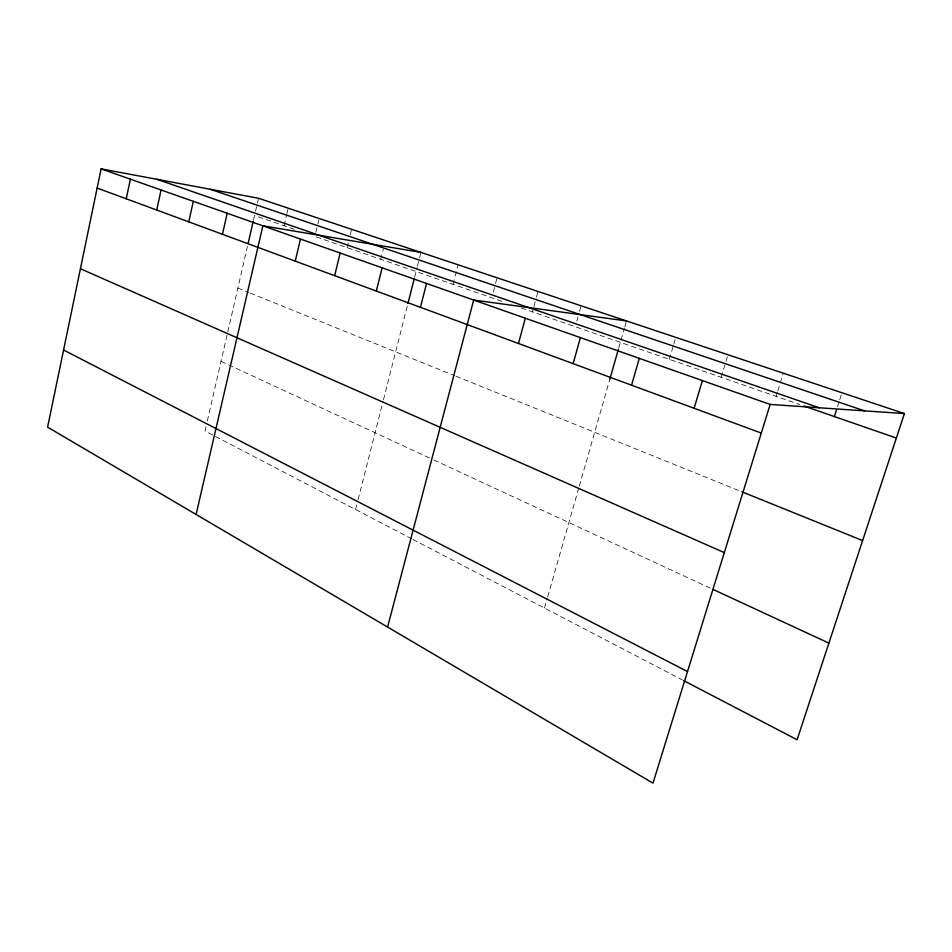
<?xml version="1.0" encoding="UTF-8"?>
<svg xmlns="http://www.w3.org/2000/svg" width="952" height="952" viewBox="0 0 952 952"><rect width="100%" height="100%" fill="white"/><g stroke="black" fill="none" stroke-linecap="round" stroke-linejoin="round"><path stroke-width="0.71" stroke-dasharray="4.76 3.57" d="M206.001 426.686L205.013 431.018L214.212 435.826M207.334 420.915L227.469 333.307M227.79 331.903L247.449 246.366M253.577 219.722L254.541 215.509L295.287 229.646M255.529 211.201L258.504 198.278M284.077 225.755L286.611 214.938M286.933 213.581L288.194 208.179M315.897 232.3L318.872 219.888M347.123 247.615L348.492 241.975M350.217 234.942L351.585 229.301M380.8 259.289L383.311 249.222M355.56 509.522L357.714 501.038M358.083 499.633L383.109 401.149M383.477 399.721L407.563 304.949M414.644 277.091L417.107 267.429M417.452 266.06L419.178 259.241M419.534 257.873L420.915 252.411M453.009 284.327L458.079 264.799M493.279 292.062L495.171 284.934M495.552 283.506L497.075 277.794M532.465 311.887L533.584 307.793M533.953 306.437L536.178 298.262M536.547 296.893L538.035 291.443M576.829 321.145L577.995 316.968M579.554 311.387L581.101 305.806M544.485 608.03L547.317 598.13M547.721 596.714L578.887 487.543M579.292 486.139L609.851 379.122M618.74 348.015L624.429 328.071M624.833 326.643L626.476 320.931M669.363 359.344L673.385 345.612M673.79 344.243L675.801 337.377M721.188 377.325L727.982 354.763M776.106 396.365L777.379 392.272M777.796 390.915L783.282 373.196M837.51 406.766L839.295 401.161M839.747 399.769L841.532 394.164M316.314 236.929L504.393 302.153M521.244 307.984L799.692 404.54M237.857 288.087L248.865 292.526M250.245 293.085L454.616 375.683M455.972 376.23L741.917 491.803M221.019 361.343L432.565 459.399M433.886 460.006L711.894 588.883M215.533 436.504L411.657 538.772M412.942 539.439L682.251 679.871"/><path stroke-width="1.43" d="M904.4 413.573L258.504 198.278L101.114 168.873L47.6 427.15L652.989 783.127L770.156 404.433L904.4 413.573L797.098 739.752L683.548 680.549M126.235 198.79L130.388 179.178M156.747 210.047L161.078 189.983M188.77 221.864L193.315 201.324M222.447 234.275L227.195 213.26M248.091 243.557L253.244 221.126M196.1 514.473L262.871 225.814L420.915 252.411M295.239 261.134L300.463 239.059M334.652 275.675L340.161 253.03M376.326 291.05L382.121 267.81M407.92 303.557L414.287 278.484M420.439 307.317L426.555 283.446M387.583 627.071L473.68 300.047L626.476 320.931M518.471 343.493L525.325 318.23M573.128 363.652L580.411 337.627M609.851 379.122L618.336 349.432M631.545 385.203L639.304 358.357M694.115 408.277L702.397 380.574M834.38 416.571L836.618 409.574M210.106 189.234L864.594 410.859M156.723 179.262L819.196 407.765M803.857 405.992L896.344 438.051M101.114 168.873L770.156 404.433M97.14 188.056L761.303 433.065M741.917 491.803L862.619 540.581M80.42 268.738L724.317 552.6M713.215 589.502L828.894 643.112M63.582 350.015L687.511 671.553"/></g></svg>
